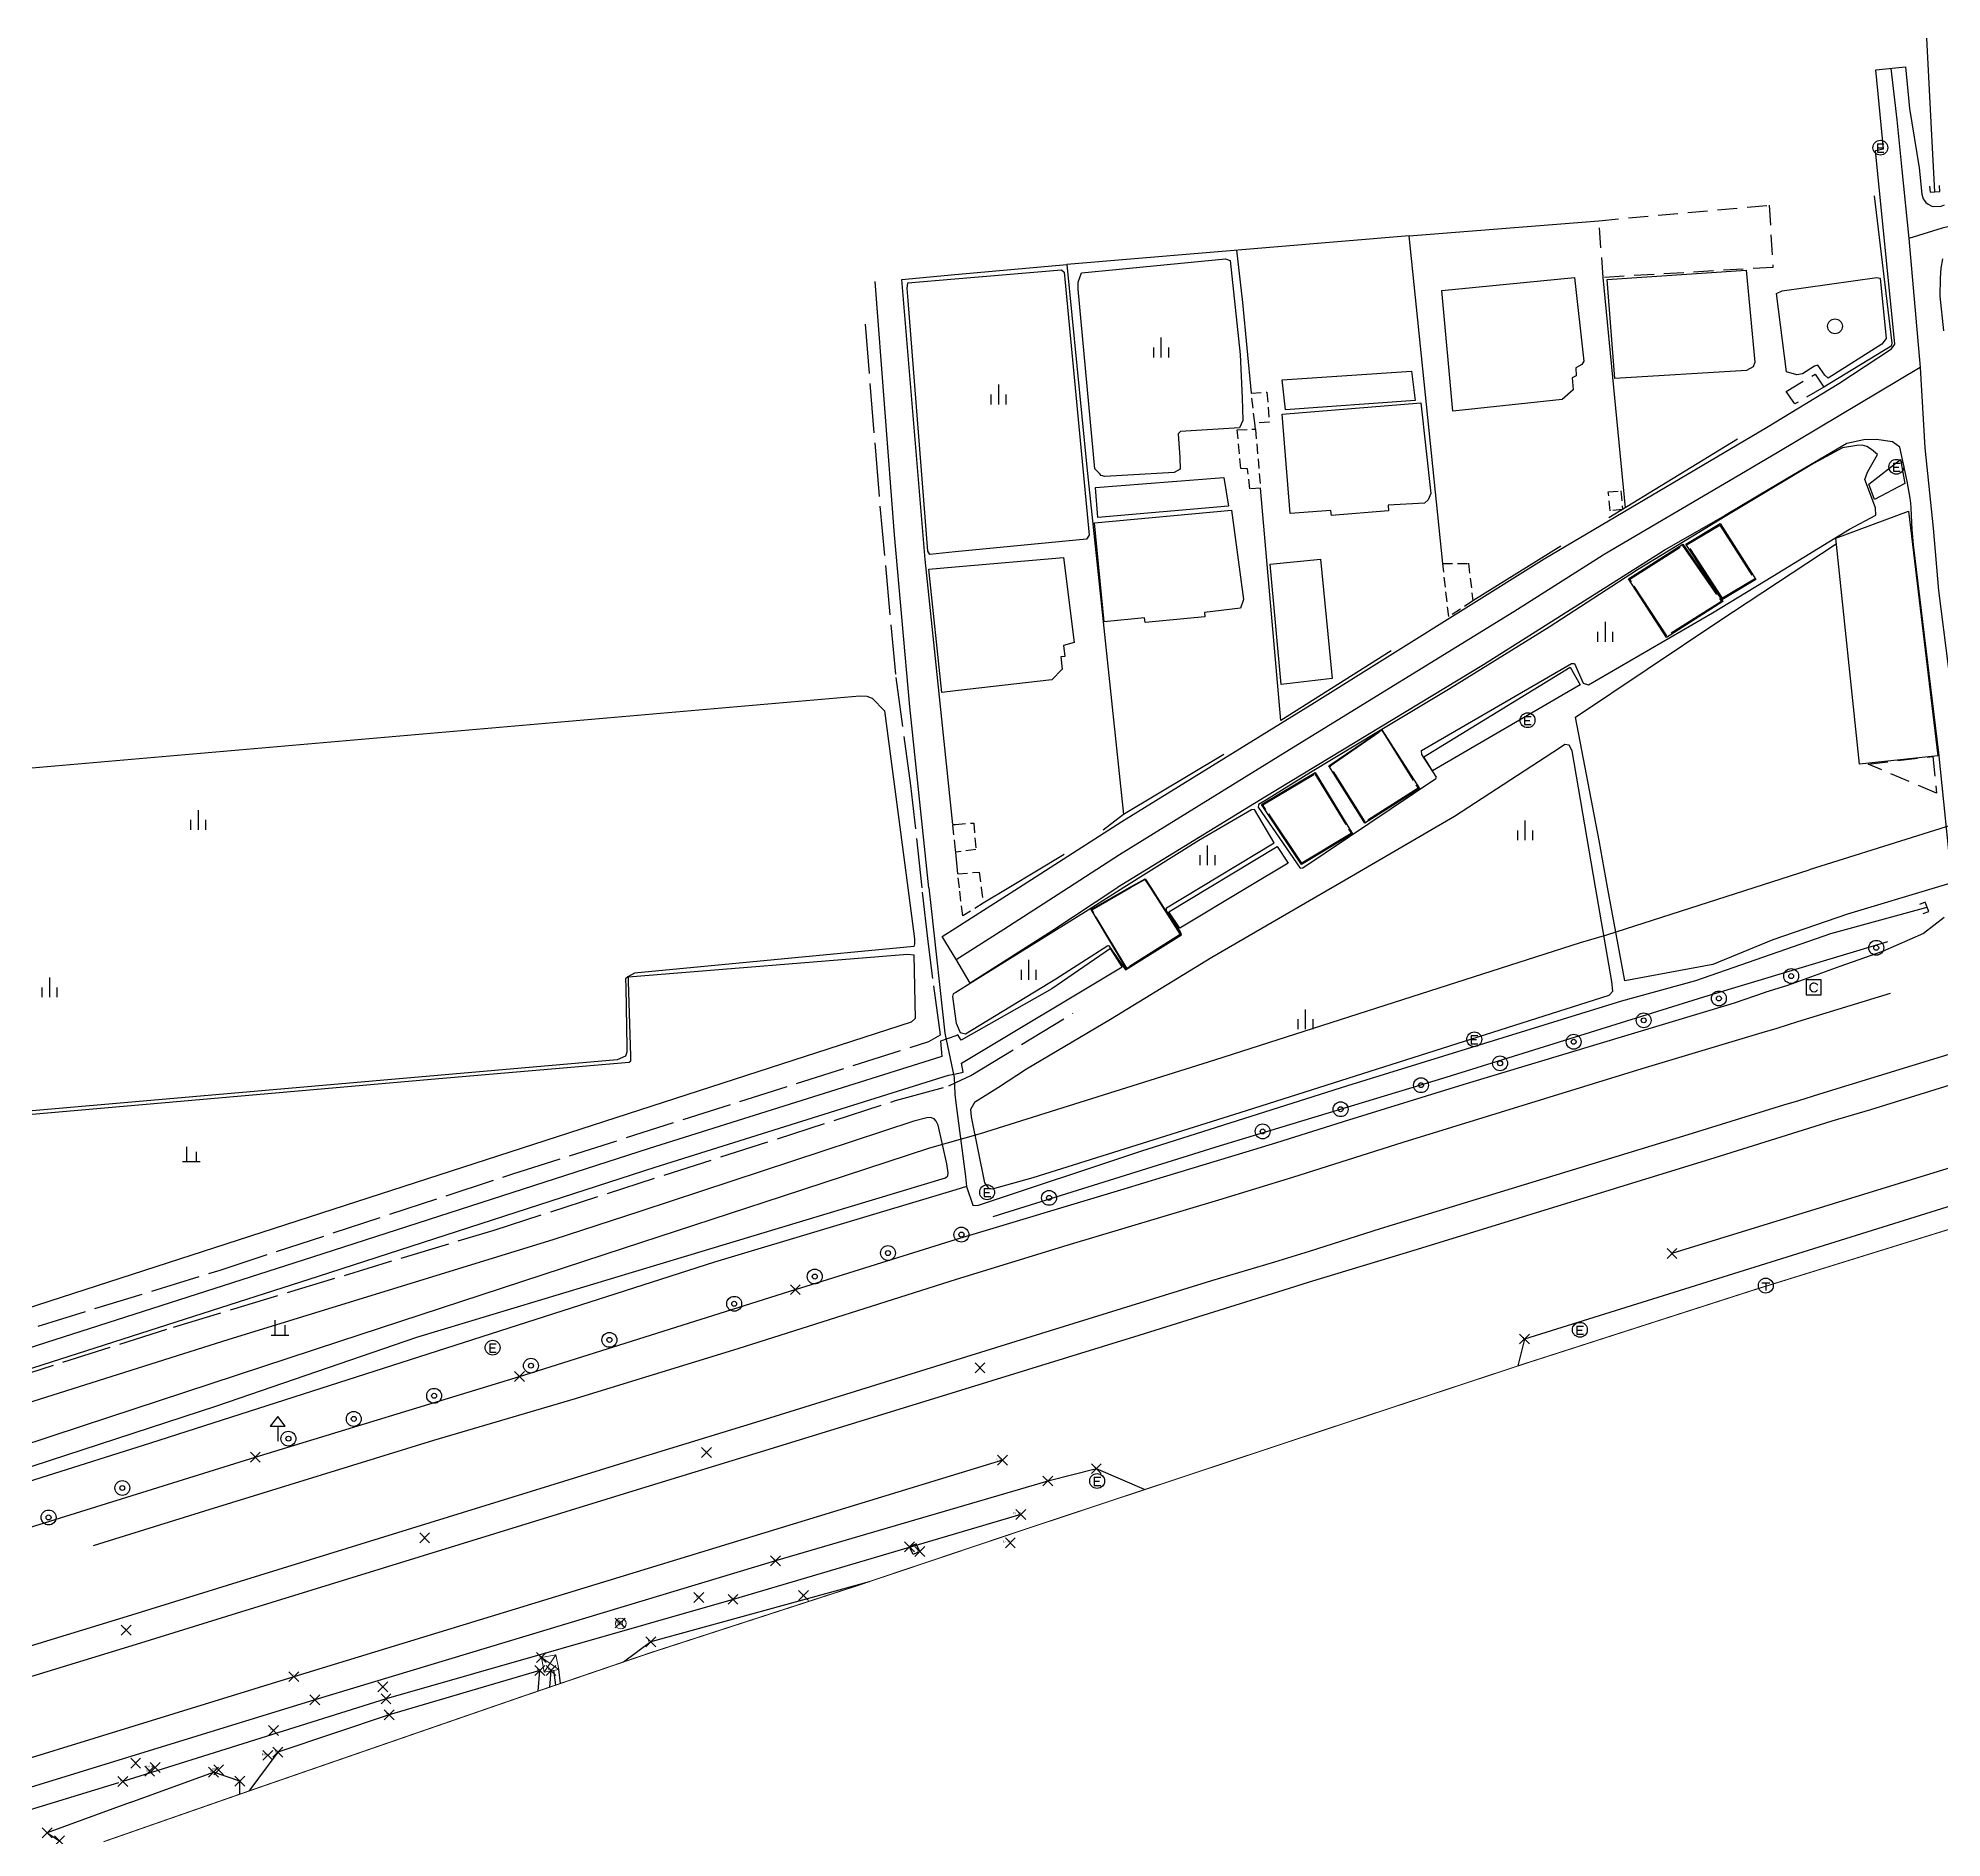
# Model space of a CAD drawing. Header units: millimetres. Extents: x 209513 to 211421, y 268482 to 269727.
# Drawn here: x 209762.8 to 209954.7, y 269102.4 to 269283.8 of the extents above; entities that cross this region are included whole.
import ezdxf
from ezdxf.enums import TextEntityAlignment as Align

# ---------------------------------------------------------------- set-up
doc = ezdxf.new("R2010")
doc.units = ezdxf.units.MM
doc.header["$MEASUREMENT"] = 0
doc.header["$PDMODE"] = 3
doc.header["$PDSIZE"] = 0.5
for name, pattern in [('AAA004', [3, 2, -1]), ('AAA007', [1.5, 1, -0.5]), ('AAC006', [9.5, 6, -0.5, 0.5, -1.5, 0.5, -0.5]), ('AD0023', [6, 5, -1])]:
    doc.linetypes.add(name, pattern=pattern)
doc.layers.add('00-구역계', color=8, linetype='CONTINUOUS', plot=False)
for name, color, linetype in [('가드레일', 8, 'FENCELINE1'), ('도로', 8, 'CONTINUOUS'), ('아스팔트포장도로', 8, 'CONTINUOUS'), ('현황', 8, 'CONTINUOUS'), ('현황-height', 8, 'CONTINUOUS'), ('현황1', 8, 'CONTINUOUS')]:
    doc.layers.add(name, color=color, linetype=linetype)
for name, color, linetype, lineweight in [('이정표', 8, 'CONTINUOUS', 0), ('집수정', 8, 'CONTINUOUS', 0), ('측점', 8, 'CONTINUOUS', 0)]:
    doc.layers.add(name, color=color, linetype=linetype, lineweight=lineweight)
doc.styles.add('Style-Dot', font='Dotum.ttf')
doc.styles.add('txt', font='TXT', dxfattribs={"height": 0.2})
doc.linetypes.add('FENCELINE1', pattern='A,1,-0.4,[133,ltypeshp.shx,S=0.4,R=0,X=-0.4,Y=0],-0.4,4', length=5.800000000000001)

# ---------------------------------------------------------------- blocks, each defined once
blk = doc.blocks.new('AE170')
at = {"layer": '현황-height'}
for radius in [0.75, 0.25]:
    blk.add_circle((0, 0), radius, dxfattribs=at)
blk = doc.blocks.new('AEC005')
at = {"layer": '현황-height'}
blk.add_lwpolyline([(0, 2.5), (-0.75, 1.5), (0.75, 1.5)], close=True, dxfattribs=at)
blk.add_lwpolyline([(0, 1.5), (0, 0)], dxfattribs=at)
blk = doc.blocks.new('DAA001')
at = {"layer": '현황-height'}
for points in [[(-0.493063, 1.00641), (-0.493063, -0.49359)], [(0.506937, 0.50641), (0.506937, -0.49359)], [(-0.8930629999999999, -0.49359), (0.9069370000000001, -0.49359)]]:
    blk.add_lwpolyline(points, dxfattribs=at)
blk = doc.blocks.new('AZ0202')
at = {"layer": '현황-height'}
for points in [[(-0.2950207600387502, 0.3782051360497327), (0.3696551049048793, 0.3782051360497327)], [(-0.2950207600387502, 0.3782051360497327), (-0.2950207600387502, -0.4423076852153125)], [(-0.2950207600387502, -0.03205127458278945), (0.2414015240673919, -0.03205127458278945)], [(-0.2950207600387502, -0.4423076852153125), (0.3696551049048793, -0.4423076852153125)]]:
    blk.add_lwpolyline(points, dxfattribs=at)
blk.add_circle((0, 0), 0.75, dxfattribs=at)
blk = doc.blocks.new('DAA002')
at = {"layer": '현황-height'}
for points in [[(-0.75, 0), (-0.75, -1)], [(0, 1), (0, -1)], [(0.75, 0), (0.75, -1)]]:
    blk.add_lwpolyline(points, dxfattribs=at)
blk = doc.blocks.new('AZ0203')
at = {"layer": '현황-height'}
for points in [[(-0.4021091754559984, 0.2756410255335684), (0.3930630086258651, 0.2756410255335684)], [(-0.004523083415066687, 0.2756410255335684), (-0.004523083415066687, -0.5064102595266053)]]:
    blk.add_lwpolyline(points, dxfattribs=at)
blk.add_circle((0, 0), 0.75, dxfattribs=at)
blk = doc.blocks.new('AZB015')
at = {"layer": '현황-height'}
blk.add_lwpolyline([(-0.75, 0.75), (-0.75, -0.75), (0.75, -0.75), (0.75, 0.75)], close=True, dxfattribs=at)
blk.add_arc((0.03001809646944498, -0.01504953330627679), 0.4381745045054993, 32.4541200013535, 324.5430325079231, dxfattribs=at)
blk = doc.blocks.new('DD0013')
at = {"layer": '현황-height'}
blk.add_circle((0, 0), 0.75, dxfattribs=at)

msp = doc.modelspace()

# ---------------------------------------------------------------- linework, layer by layer
at = {"layer": '00-구역계', "ltscale": 16, "const_width": 0.1, "flags": 128}
msp.add_lwpolyline([(209769.395, 269102.01), (209785.045, 269107.469), (209811.987, 269116.782), (209814.017, 269117.473), (209824.451, 269121.032), (209844.891, 269127.664), (209862.276, 269133.499), (209874.434, 269137.534), (209887.461, 269141.86), (209893.039, 269143.713), (209912.834, 269150.256), (209914.765, 269150.874), (209935.969, 269157.699), (209994.408, 269175.835), (210016.496, 269183.084), (210022.403, 269184.926), (210040.502, 269190.528), (210054.281, 269194.901), (210056.55, 269195.652), (210059.679, 269196.174), (210069.389, 269199.566), (210106.195, 269210.076), (210137.357, 269219.112)], dxfattribs=at)
at = {"layer": '가드레일', "ltscale": 1.5, "extrusion": (-0.0007432231998618002, -0.0002288306840403001, 0.999999697627851), "elevation": -200.6193170000001, "flags": 128}
msp.add_lwpolyline([(210024.4926840001, 269191.1461400001), (209927.4026519999, 269161.2531390001)], dxfattribs=at)
at = {"layer": '가드레일', "ltscale": 1.5, "extrusion": (0.019390290833764, -0.0716636673518517, 0.9972403598947774), "elevation": -15201.538497, "flags": 128}
msp.add_lwpolyline([(272870.2575720001, 204422.4400210001), (272795.631273, 204420.028941), (272745.4731830001, 204418.277877)], dxfattribs=at)
at = {"layer": '도로', "extrusion": (0.0630281042353507, -0.2114732495344647, 0.9753494362575045), "elevation": -43677.73228583794}
msp.add_lwpolyline([(277861.9386533348, 193130.7759566896), (277889.7768735806, 193130.7291233014), (277919.0529012703, 193131.0833687457), (277946.8797613012, 193131.2847818665), (277976.0254623055, 193131.7499028271)], dxfattribs=at)
at = {"layer": '아스팔트포장도로', "extrusion": (0.0071408558961279, -0.0339514079516318, 0.9993979738198256), "elevation": -7622.213456000006}
msp.add_lwpolyline([(260775.3232702498, 220046.2395116008), (260770.9953639999, 220049.3081560001), (260765.961281, 220049.0983230002), (260737.454645, 220046.8845490001), (260689.1397, 220042.7311280002), (260639.553644, 220038.1789760002), (260630.578232, 220037.6321660001)], dxfattribs=at)
at = {"layer": '아스팔트포장도로'}
msp.add_polyline3d([(210102.0818819577, 269208.9014939242, 17.1707754689013), (210101.587, 269210.096, 17.227), (210097.566, 269209.433, 17.263), (210061.332, 269198.876, 17.088), (210025.068, 269187.183, 16.875), (210017.679, 269185.49, 16.918), (209912.582, 269152.667, 16.827), (209911.9124475789, 269149.9513918923, 16.7763311681378)], dxfattribs=at)
at = {"layer": '이정표', "lineweight": 0}
msp.add_circle((209821.5196735354, 269123.997554463, 14.773), 0.548539918217936, dxfattribs=at)
at = {"layer": '집수정'}
for p, q in [((209815.2666729418, 269119.3694208392, 16.38), (209813.513, 269120.563, 16.38)), ((209813.7930468905, 269119.0893739487, 16.38), (209814.9866260513, 269120.8430468905, 16.38))]:
    msp.add_line(p, q, dxfattribs=at)
at = {"layer": '집수정', "elevation": 16.38}
msp.add_lwpolyline([(209813.7930468905, 269119.0893739487), (209815.2666729418, 269119.3694208392), (209814.9866260513, 269120.8430468905), (209813.513, 269120.563)], close=True, dxfattribs=at)
at = {"layer": '측점'}
for p in [(209927.448, 269161.292, 16.996), (209839.107, 269157.64, 16.574), (209912.582, 269152.667, 16.827), (209857.716, 269149.756, 16.976), (209811.304, 269148.884, 16.455), (209784.69, 269140.756, 16.372), (209830.166, 269141.235, 16.889), (209859.984, 269140.456, 16.854), (209864.558, 269138.361, 16.812), (209869.441, 269139.603, 16.8), (209861.841, 269134.993, 16.623), (209801.759, 269132.63, 16.84), (209860.777, 269132.139, 15.449), (209837.117, 269130.329, 16.724), (209850.61, 269131.72, 16.573), (209851.66, 269131.259, 16.365), (209829.378, 269126.634, 16.777), (209832.828, 269126.437, 16.66), (209839.928, 269126.814, 15.671), (209771.682, 269123.336, 16.755), (209821.459, 269124.053, 16.745), (209813.513, 269120.563, 16.376), (209824.543, 269122.158, 15.589), (209788.576, 269118.644, 16.675), (209813.374, 269119.263, 15.508), (209814.489, 269119.266, 15.389), (209797.535, 269117.621, 16.495), (209790.691, 269116.322, 16.599), (209797.861, 269116.405, 16.467), (209798.181, 269114.802, 15.607), (209786.512, 269113.221, 16.687), (209786.964, 269111.029, 15.622), (209772.635, 269109.928, 16.495), (209774.042, 269109.111, 16.597), (209774.587, 269109.491, 16.602), (209780.488, 269109.028, 15.536), (209780.999, 269109.249, 15.596), (209785.96, 269110.72, 15.572), (209771.347, 269108.068, 16.464), (209783.119, 269108.103, 15.67), (209763.708, 269102.919, 15.055)]:
    msp.add_point(p, dxfattribs=at)
at = {"layer": '측점', "lineweight": -3}
msp.add_point((209764.957, 269102.101, 15.469), dxfattribs=at)
at = {"layer": '현황', "extrusion": (0.05729024459201103, -0.2992524261989693, 0.9524525254775789)}
for p, q in [((209851.2840000001, 269132.04, 16.63299999998708), (209850.6100000001, 269131.7200000001, 16.57300000001123)), ((209850.9860000001, 269130.9390000001, 16.30500000000524), (209850.6100000001, 269131.72, 16.57299999998708)), ((209851.6600000001, 269131.2590000001, 16.36499999999232), (209850.9860000001, 269130.9390000002, 16.30500000001647)), ((209851.6600000001, 269131.2590000001, 16.36500000000524), (209851.2840000001, 269132.04, 16.63299999998708))]:
    msp.add_line(p, q, dxfattribs=at)
at = {"layer": '현황'}
for p, q in [((209814.9849704748, 269117.8031712593, 16.08616264708194), (209814.7713992301, 269119.3008354871, 16.38)), ((209815.4610778093, 269117.9655697646, 16.11463804053402), (209815.2666729418, 269119.3694208392, 16.38)), ((209772.0848204107, 269105.9687015966, 15.29507340395503), (209780.488, 269109.028, 15.536)), ((209763.708, 269102.919, 15.055), (209764.957, 269102.101, 15.469))]:
    msp.add_line(p, q, dxfattribs=at)
at = {"layer": '현황', "extrusion": (-0.02978375959863147, -0.007056190164452823, 0.9995314591570063)}
msp.add_line((209772.0848204107, 269105.9687015966, 15.29507340395503), (209763.7089248324, 269102.919219106, 15.02396298896656), dxfattribs=at)
at = {"layer": '현황', "linetype": 'Continuous'}
for points in [[(209953.94090095, 269268.281828169), (209953.61613742, 269274.610327876), (209953.140237879, 269283.764388263)], [(209861.5868736395, 269198.1410657895), (209872.024938678, 269204.802657003), (209891.433172038, 269216.800550547), (209914.561452253, 269231.286424832), (209936.982714914, 269244.529298059), (209944.272801589, 269248.948257531), (209949.580868053, 269252.464229847), (209949.912874864, 269252.920229559), (209947.959084354, 269272.444367052), (209948.752090199, 269272.606360694), (209947.997175837, 269280.56741637), (209950.983793182, 269280.850631427), (209951.381546062, 269276.656078093), (209952.355214008, 269270.694304613), (209952.619878628, 269268.049519988), (209952.777123861, 269267.554231504), (209952.857621064, 269267.446932101), (209953.022137213, 269267.207994114), (209953.273032332, 269267.016186619), (209953.627237143, 269266.839133253), (209953.804341541, 269266.794869342), (209954.587306795, 269266.819224235), (209954.925725969, 269266.949043894)], [(209953.412960615, 269268.846600513), (209953.4545421, 269268.248039467), (209954.452142942, 269268.317345649), (209954.410561458, 269268.915906694)], [(209954.705996014, 269261.535237825), (209954.525894524, 269260.594056737), (209954.487853812, 269259.569310824), (209954.452404432, 269257.771511159), (209954.803960736, 269254.258424421)], [(209852.5739695464, 269198.130878783), (209850.660960109, 269216.363925639), (209849.098146998, 269233.702046146), (209847.163424079, 269259.234220212)], [(209955.7137088999, 269198.2474544381), (209954.355434505, 269211.727936517), (209951.803968076, 269232.686085308), (209951.667398717, 269234.228693008), (209951.554187382, 269236.385625245), (209951.50454717, 269236.923180993), (209951.488967309, 269237.120499341), (209951.452611098, 269237.385322299), (209951.15894107, 269239.116997607), (209950.416760639, 269242.528161344), (209949.67476295, 269243.069171528), (209948.04575742, 269243.313188112), (209946.778750719, 269243.289199708), (209945.080737884, 269242.914213147), (209939.125678481, 269239.429132017), (209936.050514211, 269237.59096127), (209932.727766285, 269235.628417058), (209926.687036522, 269232.149661759), (209926.445520708, 269232.008319133), (209908.458301094, 269220.592415989), (209886.410039514, 269207.27653885), (209871.5901761002, 269198.1523722127)], [(209705.9212943252, 269197.9651218033), (209706.324097468, 269204.822192244), (209706.814105125, 269205.282190516), (209707.294109583, 269205.462187172), (209845.614947152, 269217.490979282), (209846.314950145, 269217.440972491), (209846.844950812, 269217.26096648), (209848.094942776, 269215.980947072), (209850.4331206856, 269198.1284590478)], [(209919.7568356253, 269198.2068134971), (209917.393249356, 269211.951280363), (209917.075253867, 269212.496286643), (209916.651252558, 269212.571291029), (209916.106245789, 269212.215293903), (209905.535114523, 269205.310349628), (209893.291972499, 269198.203419606), (209893.2460890633, 269198.1768492208)], [(209879.8946816047, 269198.1617585382), (209887.369992627, 269202.670501792), (209885.365020061, 269206.017540834), (209885.072018493, 269206.010543506), (209879.772956707, 269202.906573621), (209872.2061145861, 269198.1530683889)], [(209852.5739695464, 269198.130878783), (209852.79074368, 269196.064787075), (209854.177614866, 269183.501730342), (209854.964577415, 269179.670709535), (209855.114571142, 269179.020705842), (209855.174553383, 269177.350699429), (209855.288472478, 269176.474085282), (209856.254468941, 269169.040660025), (209856.344458468, 269168.030655616), (209855.298164806, 269167.71624352), (209830.954248551, 269160.400873511), (209774.113768483, 269142.161372118), (209752.003583759, 269135.171571887), (209729.093395029, 269128.131782577), (209671.552908275, 269109.022323468), (209666.0995544354, 269107.3858492509)], [(209850.4331206856, 269198.1284590478), (209851.104702009, 269193.000792122), (209851.114696655, 269192.500790298), (209851.054693432, 269192.230789922), (209822.904521904, 269189.551043754), (209822.224514477, 269189.181048936), (209821.984510784, 269188.951050449), (209822.024501839, 269188.101047381), (209822.144437769, 269182.091027197), (209822.124432071, 269181.571025735), (209821.994427113, 269181.171025693), (209821.144418945, 269180.811032568), (209711.733765157, 269171.252044663), (209711.383764133, 269171.322048142), (209710.883770505, 269172.162054638), (209709.913800111, 269175.422070561), (209708.283863393, 269182.182099787), (209706.933875823, 269184.00211618), (209705.623876493, 269184.692129878), (209705.353878299, 269184.992133016), (209705.193883726, 269185.582135702), (209705.9212943252, 269197.9651218033)], [(209871.5901761002, 269198.1523722127), (209871.523150937, 269198.111106734), (209864.943987382, 269193.758917969), (209856.737918114, 269188.52179791), (209855.272426205, 269190.972909207), (209853.914311886, 269193.244423807), (209855.268955107, 269194.108959223), (209861.5868736395, 269198.1410657895)], [(209872.2061145861, 269198.1530683889), (209868.615822179, 269195.897639576), (209856.981858837, 269188.659393111), (209855.276183502, 269187.577728282), (209855.026357939, 269187.4575452), (209854.934950574, 269187.189088118), (209855.279364437, 269184.703703186), (209855.30963132, 269184.493723167), (209855.73362335, 269183.558715903), (209856.256624533, 269183.423710511), (209865.371730566, 269188.959644697), (209870.602793681, 269192.33860812), (209870.71679375, 269192.291606884), (209872.390776156, 269189.886582452), (209878.024842799, 269193.398542901), (209877.919845602, 269193.705545023), (209876.521861316, 269195.80756584), (209876.498864524, 269196.113567191), (209879.8946816047, 269198.1617585382)], [(209893.2460890633, 269198.1768492208), (209881.072833598, 269191.127505988), (209870.877714073, 269184.866578228), (209862.410616908, 269179.846639831), (209859.574582581, 269177.997660059), (209857.149554214, 269176.506677756), (209856.761544611, 269175.799678947), (209856.839537127, 269175.071675648), (209858.160471619, 269168.401639563), (209858.561467737, 269167.856633803), (209858.968469375, 269167.818629778), (209863.088502156, 269168.932594361), (209884.580683791, 269175.700414721), (209921.104994926, 269187.329116588), (209921.4860012, 269187.727114672), (209921.392011334, 269188.698119594), (209919.7568356253, 269198.2068134971)], [(209874.9300849043, 269198.1561472082), (209877.944929435, 269193.401963657), (209872.488117614, 269189.975476868), (209868.923830297, 269195.948825902), (209872.7866421554, 269198.1537245412)], [(209872.7866421554, 269198.1537245412), (209874.361549929, 269199.052684194), (209874.9300849043, 269198.1561472082)], [(209856.344458468, 269168.030655616), (209857.008441698, 269166.171642726), (209857.48044364, 269166.131638064), (209873.92858561, 269171.599500641), (209894.791762532, 269178.206327621), (209922.382315995, 269186.743359174), (209929.856055161, 269188.788040773), (209943.470175963, 269193.522934127), (209953.154367371, 269196.193930927)], [(209952.774305242, 269195.537816519), (209953.329728552, 269195.764771376), (209952.951471789, 269196.690476034), (209952.396048482, 269196.463521172)], [(209760.553670668, 269139.331497996), (209780.823842379, 269145.941316673), (209800.964017194, 269152.861140188), (209827.924239595, 269160.980904581), (209854.254457475, 269168.910678674), (209854.474460851, 269169.120677305), (209854.494464197, 269169.420678163), (209854.374473436, 269170.330682486), (209853.504511116, 269174.220704337), (209853.304514541, 269174.630707665), (209853.084516025, 269174.870710588), (209852.724515401, 269174.98071439), (209852.344513163, 269174.950717892), (209851.04450315, 269174.630729126), (209823.544266807, 269165.550961321), (209814.674191271, 269162.671037423), (209782.033919876, 269152.621323349), (209736.55353958, 269138.251731758)]]:
    msp.add_lwpolyline(points, dxfattribs=at)
at = {"layer": '현황'}
for points in [[(209949.490485009, 269280.7090244), (209950.107763071, 269275.541626082), (209950.600238931, 269270.501633697), (209951.312735729, 269263.576987753), (209952.454735387, 269250.572735651), (209952.92977284, 269242.478637756), (209953.762548014, 269234.376377496), (209954.317063442, 269228.112931058), (209956.243803766, 269212.766266368), (209956.343291083, 269211.94906545), (209956.562135786, 269209.777097142), (209957.839705706, 269200.649882497), (209958.2105620643, 269198.2502765539)], [(210007.777358172, 269269.78379648), (209994.864777167, 269268.40940773), (209989.717707575, 269267.923464455), (209979.310493594, 269267.021260378), (209968.078951515, 269266.482736159), (209959.773623013, 269265.830387131), (209954.669533411, 269264.612246977), (209951.312735729, 269263.576987753)], [(209952.454735387, 269250.572735651), (209938.054196699, 269241.979214541), (209936.516614562, 269241.060130164), (209934.8552411, 269240.078857559), (209920.624244889, 269231.718043297), (209920.503486482, 269231.647371982), (209911.509876674, 269225.939420411), (209888.921605777, 269212.038544699), (209871.774044805, 269201.456881869), (209866.6402977717, 269198.1467775184)], [(209866.6402977717, 269198.1467775184), (209860.106470743, 269193.933938605), (209855.326115505, 269190.883111392)]]:
    msp.add_lwpolyline(points, dxfattribs=at)
at = {"layer": '현황', "linetype": 'Continuous'}
for points in [[(209867.625519367, 269258.467025934), (209867.609527308, 269259.181030446), (209867.933539417, 269260.112033138), (209882.463629086, 269261.525907155), (209882.936629579, 269261.355901734), (209883.951528166, 269251.872834338), (209884.149480291, 269247.522805903), (209884.21345469, 269245.215791202), (209883.869444696, 269244.481789901), (209877.913410338, 269244.11584285), (209877.67440652, 269243.883843646), (209877.860380852, 269241.51582744), (209877.882367469, 269240.314819892), (209877.277360804, 269239.994823541), (209870.282320621, 269239.579885816), (209869.939319901, 269239.67088955), (209869.75632131, 269239.878892517), (209869.292324143, 269240.340899641)], [(209855.196617793, 269259.494108372), (209865.923532627, 269260.416053621), (209866.20653121, 269260.162049445), (209868.725246222, 269233.662864058), (209868.440240528, 269233.284864387), (209855.227057763, 269231.979246826), (209852.664142904, 269231.726001022), (209852.463145467, 269232.045004835), (209850.46841949, 269257.332177959), (209850.380432541, 269258.533186119), (209850.450439112, 269259.086188853)], [(209937.969871594, 269258.025371441), (209938.550877589, 269258.296367713), (209948.10794134, 269259.651287444), (209948.41894191, 269259.561284009), (209949.037876714, 269253.480241091), (209948.58686794, 269252.903241741), (209943.185802025, 269249.478270844), (209942.83880366, 269249.780275907), (209942.155811713, 269250.805288503), (209941.798808896, 269250.716291267), (209940.595794111, 269249.944297694), (209940.045789939, 269249.821302038), (209938.983788131, 269250.14031383)], [(209886.40503542, 269206.914536683), (209885.795027974, 269206.527539968), (209885.736024753, 269206.267538925), (209889.971977307, 269200.131462157), (209890.264979054, 269200.154459583), (209903.638148055, 269209.15139069), (209903.704968849, 269209.280820863), (209902.253168105, 269211.56141826), (209902.213172465, 269211.967421112), (209917.32834787, 269220.747334749), (209917.622349445, 269220.754332069), (209918.501331645, 269218.773311811), (209919.041332475, 269218.603305768), (209931.520477103, 269225.835234362), (209937.604549639, 269229.541200649), (209945.331994053, 269234.273498983), (209947.979671329, 269235.682142064), (209947.9496794, 269236.414146819), (209946.872705985, 269239.266174237), (209947.158716103, 269240.037176301), (209948.157741131, 269241.813177904), (209947.566743851, 269242.322186492), (209947.07374455, 269242.607192804), (209946.599743686, 269242.744198034), (209946.080740541, 269242.699202568), (209944.639730723, 269242.476214554), (209941.712698148, 269240.900232041), (209932.655591008, 269235.458282688), (209923.970487698, 269230.189330942), (209915.081377626, 269224.41037797), (209905.098257412, 269218.223432635), (209897.887172188, 269213.897472998), (209891.015090607, 269209.742511261)], [(209928.853705595, 269232.778817531), (209932.302566184, 269234.832720133), (209935.90622928, 269229.208559351), (209932.524579248, 269227.173924245)], [(209923.069809698, 269229.261406615), (209928.547754841, 269232.76136226), (209932.571205222, 269226.972561581), (209926.88531192, 269223.374870265)], [(209892.854654788, 269210.440420486), (209898.226547879, 269214.072665923), (209901.997488254, 269208.131001651), (209896.484626052, 269204.64117639)], [(209886.071375251, 269206.516250339), (209891.49685332, 269209.766300944), (209895.268711892, 269203.574662136), (209890.122990908, 269200.472616843)], [(209803.194307904, 269178.911196221), (209822.354422471, 269180.571020393), (209822.534424782, 269180.701019108), (209822.544430105, 269181.191020568), (209822.294509772, 269188.711046789), (209822.304514668, 269189.161048123), (209850.424681701, 269191.440793065), (209851.034684143, 269191.380787169), (209851.184615727, 269184.980763616), (209850.794609539, 269184.590765931), (209724.653538508, 269143.741861097), (209724.073534548, 269143.641866563), (209721.433537694, 269145.181895771), (209719.343554275, 269147.731921695), (209711.563741017, 269169.052041731), (209711.433749149, 269169.882044688), (209711.403754394, 269170.39204603), (209711.663758876, 269170.69204417), (209712.393765516, 269170.972037796)]]:
    msp.add_lwpolyline(points, close=True, dxfattribs=at)
at = {"layer": '현황', "color": 8, "linetype": 'Continuous'}
for points in [[(209917.784675989, 269249.739507806), (209917.398671792, 269249.540510167), (209917.504658651, 269248.323501742), (209916.371641874, 269247.342506242), (209905.381572805, 269246.161600851), (209904.2657038, 269258.322685557), (209917.642786409, 269259.629569599), (209918.566696545, 269251.215509586), (209918.379691708, 269250.869509203), (209917.752684757, 269250.534512965)], [(209935.784782688, 269251.101349346), (209935.632776576, 269250.626347851), (209934.973769097, 269250.258351707), (209921.700692623, 269249.450469753), (209920.906800735, 269259.429538133), (209934.925882391, 269260.36141393)], [(209898.870426874, 269236.11759976), (209893.145392773, 269235.669650067), (209893.086397941, 269236.156653591), (209888.984373777, 269235.859689783), (209888.159482156, 269245.87675868), (209902.143565846, 269247.005636014), (209903.159468442, 269237.878570789), (209902.894459903, 269237.238569332), (209902.49645395, 269236.888570878), (209898.845433309, 269236.701603564)], [(209950.492747032, 269241.283153027), (209950.901722181, 269238.887134587), (209947.860688377, 269237.253152773), (209947.295702894, 269238.800167469)], [(209880.38421304, 269225.441705761), (209874.35117607, 269224.877758209), (209874.294180896, 269225.33276152), (209870.240156025, 269224.951796752), (209869.27026296, 269234.905866609), (209883.069347417, 269236.186746588), (209884.273252565, 269227.201680488), (209883.956240942, 269226.310677978), (209880.32621768, 269225.880708984)], [(209855.228719887, 269230.47642362), (209866.137207976, 269231.428874375), (209867.22011715, 269222.856811921), (209866.139108358, 269222.56282014), (209866.273096668, 269221.461812165), (209865.870094162, 269221.420815649), (209865.991080548, 269220.154806786), (209864.960063481, 269219.1018099), (209855.242538595, 269217.985568108), (209853.869992855, 269217.82790486), (209852.578125824, 269230.244992763)], [(209917.173343029, 269220.386333979), (209918.194328174, 269218.603313616), (209903.319155165, 269209.928398396), (209902.429166493, 269211.338415264)], [(209855.280994509, 269183.23013601), (209853.750603735, 269182.671731465), (209853.869420646, 269181.128153962), (209824.387451142, 269171.876690442), (209790.461278886, 269160.915081174), (209723.092865798, 269139.316373731), (209723.70346665, 269137.41185655), (209791.074033568, 269159.011253826), (209824.994321683, 269169.970961565), (209854.534570593, 269179.240712092), (209855.285227165, 269179.405728579), (209856.026581672, 269179.568699146), (209855.846590543, 269180.472704016), (209872.041777488, 269190.172586761), (209870.859791511, 269192.018604555), (209864.954717602, 269187.957644993), (209855.8276154, 269182.779712288), (209855.493619423, 269183.307717282)]]:
    msp.add_lwpolyline(points, close=True, dxfattribs=at)
at = {"layer": '현황', "linetype": 'AAC006'}
for points in [[(209928.99454194, 269232.746300027), (209932.2705805, 269234.6972816), (209935.766536939, 269229.241215845), (209932.555498924, 269227.309233784)], [(209923.208473064, 269229.231332145), (209928.520538178, 269232.625303679), (209932.42949482, 269227.001233069), (209926.91542762, 269223.512262827)], [(209892.990108162, 269210.412497059), (209898.212175408, 269214.037470842), (209901.860127913, 269208.162401116), (209896.516062763, 269204.779429945)], [(209886.213029614, 269206.484535832), (209891.463091609, 269209.629506421), (209895.131042573, 269203.608435618), (209890.152983575, 269200.607463392)]]:
    msp.add_lwpolyline(points, close=True, dxfattribs=at)
at = {"layer": '현황', "color": 8}
msp.add_lwpolyline([(209880.8009245145, 269198.1627828365), (209887.66355188, 269202.293337764), (209888.784414923, 269200.633635231), (209884.6865619907, 269198.1671746523)], dxfattribs=at)
at = {"layer": '현황', "linetype": 'AAC006'}
for points in [[(209874.8709211765, 269198.1560803373), (209877.875842254, 269193.41754436), (209872.500778293, 269190.032581959), (209868.992824449, 269195.930636196), (209872.8877037264, 269198.153838768)], [(209872.8877037264, 269198.153838768), (209874.344885087, 269198.985599939), (209874.8709211765, 269198.1560803373)]]:
    msp.add_lwpolyline(points, dxfattribs=at)
at = {"layer": '현황', "color": 8, "linetype": 'Continuous'}
msp.add_lwpolyline([(209884.6865619907, 269198.1671746523), (209877.859907125, 269194.058272896), (209876.743803501, 269195.720837456), (209880.8009245145, 269198.1627828365)], dxfattribs=at)
at = {"layer": '현황', "extrusion": (0.002911188907505683, -0.005575693611826393, 0.9999802181142845), "elevation": -874.1602055421007}
msp.add_lwpolyline([(209845.6016022007, 269127.5254754084), (209823.6084535555, 269121.4675068363), (209820.845626425, 269119.4301621889)], dxfattribs=at)
at = {"layer": '현황', "extrusion": (0.006188160834618077, -0.01380799204011267, 0.9998855164574117), "elevation": -2402.089864107224}
msp.add_lwpolyline([(209809.0883893744, 269109.6832403074), (209809.2599934473, 269111.7501199468), (209794.0666717146, 269107.2896138948), (209782.8497936946, 269103.516222169), (209779.9319192846, 269099.6069662795)], dxfattribs=at)
at = {"layer": '현황', "extrusion": (-0.0004313461462160604, -0.005426334519398039, 0.9999851843073405), "elevation": -1535.445062179999}
msp.add_lwpolyline([(209814.3427690983, 269113.2187381333), (209814.4761185187, 269114.8962489882)], dxfattribs=at)
at = {"layer": '현황', "extrusion": (-0.02978375959863147, -0.007056190164452823, 0.9995314591570063), "elevation": -8131.376327305229}
msp.add_lwpolyline([(-213496.438550217, 266046.1877379519), (-213497.7097356026, 266046.4950433194), (-213499.216351733, 266044.145151186)], dxfattribs=at)
at = {"layer": '현황'}
for points in [[(209861.841, 269134.993, 16.623), (209832.828, 269126.437, 16.66), (209797.861, 269116.405, 16.467), (209771.347, 269108.068, 16.464), (209771.347, 269108.068, 16.464)], [(209770.8890206068, 269107.929162694, 16.45515160566628), (209759.132, 269104.365, 16.228)]]:
    msp.add_polyline3d(points, dxfattribs=at)
at = {"layer": '현황-height'}
for points in [[(209920.9669460379, 269198.2081812475), (209920.110161476, 269202.903199865), (209917.734289105, 269215.334297889), (209932.169471174, 269225.014223328), (209944.010174781, 269232.799749221)], [(209954.298412585, 269198.2458547725), (209945.125205728, 269195.472927296), (209937.606139357, 269192.894986008), (209931.563081492, 269190.405031694), (209922.692018538, 269188.755107668), (209920.9669460379, 269198.2081812475)], [(209955.317291345, 269198.553847054), (209954.298412585, 269198.2458547725)]]:
    msp.add_lwpolyline(points, dxfattribs=at)
at = {"layer": '현황-height', "linetype": 'Continuous'}
msp.add_lwpolyline([(209954.885251518, 269195.133835091), (209952.811223309, 269193.521847157), (209948.655182356, 269191.708877815), (209944.357196169, 269190.211385333), (209939.198315394, 269188.326044354), (209938.980694561, 269188.2591861), (209936.894215884, 269187.608914828), (209936.846929488, 269187.594679209), (209933.705049612, 269186.499994957), (209906.384821721, 269178.270218188), (209894.868233063, 269174.727036339), (209887.609446691, 269172.445728545), (209884.496154552, 269171.483034527), (209876.180996509, 269168.977743457), (209872.224535407, 269167.760502784), (209855.303731437, 269162.686518853), (209839.107, 269157.64)], dxfattribs=at)
at = {"layer": '현황1', "linetype": 'AAA004'}
for points in [[(209920.07586321, 269265.364582124), (209937.250967892, 269266.919432488), (209937.619899383, 269260.65639077), (209920.530801229, 269259.643542925)], [(209938.955765737, 269248.160301981), (209941.894800134, 269249.893285345), (209942.749789675, 269248.576269369), (209939.840755968, 269246.891286021)], [(209947.220385639, 269210.602995751), (209953.749601563, 269211.383801026), (209954.116387781, 269207.677913968)]]:
    msp.add_lwpolyline(points, close=True, dxfattribs=at)
at = {"layer": '현황1', "linetype": 'Continuous'}
for points in [[(209947.839032322, 269267.868340181), (209949.607874617, 269253.036233094), (209949.531870569, 269252.710231804), (209942.749789675, 269248.576269369)], [(209904.343394924, 269230.801516544), (209900.957749033, 269263.842749963), (209920.07586321, 269265.364582124)], [(209900.957749033, 269263.842749963), (209866.459541439, 269260.95805197), (209868.492321969, 269240.508908082), (209872.190947768, 269205.536659953), (209870.115919488, 269203.957669522)], [(209885.061490202, 269247.992800328), (209884.191588485, 269257.131864275), (209883.611151649, 269262.392248821)], [(209854.970848781, 269204.508813214), (209852.17813492, 269231.235002524), (209849.824439898, 269259.43919681), (209855.196135685, 269259.92965504), (209866.459541439, 269260.95805197)], [(209922.759043804, 269236.441101395), (209920.530801229, 269259.643542925)], [(209885.478451561, 269244.365774283), (209885.401458047, 269244.97777874)], [(209934.065686655, 269243.332317769), (209921.092531926, 269235.425389626)], [(209899.149269798, 269222.013510932), (209888.031134329, 269214.981570947), (209885.99138709, 269238.396733029)], [(209916.24847526, 269232.571417058), (209907.390368162, 269227.043465331)], [(209882.278066641, 269211.557603312), (209872.190947768, 269205.536659953)], [(209855.4757956, 269199.547778198), (209855.28781923, 269201.735793318)], [(209866.205872069, 269201.504690751), (209860.635461619, 269198.139990438)], [(209743.467065148, 269116.070236704), (209772.242382518, 269124.874995284), (209781.885177271, 269127.859200224), (209781.885898278, 269127.859423216), (209822.737718924, 269140.479514407), (209835.552403181, 269144.409271356), (209855.317137492, 269150.572672309), (209863.844335812, 269153.220530786), (209881.079192974, 269158.553543488), (209887.423521453, 269160.45561549), (209890.920532757, 269161.536962956), (209898.073479251, 269163.796734968), (209929.074881743, 269173.289982409), (209938.714990731, 269176.251639553), (209940.233363393, 269176.708722141), (209942.3506653, 269177.368599957), (209957.555121277, 269182.039751073), (209982.3563333, 269189.911554849), (210009.3617301068, 269198.3080911359)], [(210019.9177242711, 269198.3200222494), (209990.685367792, 269189.215473617), (209947.466329466, 269175.760052396), (209943.56887717, 269174.605933315), (209940.670762673, 269173.702707912), (209931.772609321, 269170.912406612), (209901.756898645, 269161.675189177), (209890.89850443, 269158.389988032), (209888.234091117, 269157.566096612), (209873.736169258, 269153.02998204), (209855.320711587, 269147.343597965), (209836.435768671, 269141.542263202), (209823.620240464, 269137.612246593), (209782.771744015, 269124.993184432), (209773.124740269, 269122.007676782), (209744.349585021, 269113.202968947)], [(209860.635461619, 269198.139990438), (209858.045775878, 269196.575740101)], [(209949.166195924, 269192.709877489), (209930.628040916, 269187.128026489), (209904.676821263, 269179.019237341), (209881.921631827, 269172.149426568), (209859.023438984, 269164.984619222)], [(209949.434739096, 269187.495598832), (209940.104018486, 269184.628990799), (209938.007265732, 269183.97551768), (209936.503628175, 269183.522870869), (209924.426745409, 269179.886560264), (209900.325957169, 269172.48583366), (209889.205281855, 269168.961652977), (209881.749342312, 269166.656122523), (209866.463512981, 269162.08756039), (209855.308184936, 269158.662052719), (209833.314542303, 269151.672359117), (209820.501996927, 269147.743257307), (209816.931154226, 269146.640138726), (209802.64985379, 269142.437632793), (209779.583637534, 269135.311934611), (209779.579163493, 269135.31055165), (209769.948253736, 269132.330023955), (209768.356781625, 269131.843060452)]]:
    msp.add_lwpolyline(points, dxfattribs=at)
at = {"layer": '현황1', "linetype": 'AD0023'}
for points in [[(209851.8933944741, 269198.1301095501), (209850.756871623, 269208.445876332), (209849.23098986, 269219.657959032), (209847.541187406, 269238.001086862), (209846.147374995, 269255.325205721)], [(209719.385033259, 269139.87709043), (209725.95352219, 269141.591843603), (209751.323742846, 269150.431616219), (209781.13399013, 269159.611351398), (209810.644242477, 269169.321096492), (209852.564597625, 269182.660742593), (209853.744610616, 269183.31073375), (209852.964668081, 269188.990760849), (209852.487706156, 269192.735778322), (209851.8933944741, 269198.1301095501)], [(209720.855714139, 269135.682542899), (209726.813482141, 269137.411825877), (209736.723571872, 269141.211736947), (209776.433905206, 269153.871381134), (209808.74417202, 269163.651097408), (209849.204516138, 269176.690753686), (209854.584559381, 269178.180707916), (209855.286219476, 269178.509203429), (209856.784581626, 269179.210690727), (209867.084701762, 269185.500616155)]]:
    msp.add_lwpolyline(points, dxfattribs=at)
at = {"layer": '현황1', "linetype": 'Continuous'}
for points in [[(209888.153521005, 269249.336779897), (209901.196596787, 269250.186664241), (209901.567565698, 269247.252642862), (209888.509488855, 269246.314758118)], [(209869.358303423, 269238.466887569), (209882.30238044, 269239.471773783), (209882.751350511, 269236.605752098), (209869.598270668, 269235.44386686)], [(209943.951624748, 269233.357165171), (209951.290692869, 269236.103113957), (209954.236430609, 269211.434935828), (209946.341381212, 269210.606003913)], [(209886.958305924, 269230.736677227), (209892.033337589, 269231.261633416), (209893.210208359, 269219.229548935), (209888.072175618, 269218.637592922)]]:
    msp.add_lwpolyline(points, close=True, dxfattribs=at)
at = {"layer": '현황1', "linetype": 'AAA007'}
for points in [[(209885.061490202, 269247.992800328), (209886.635499082, 269248.071786225), (209886.863466519, 269245.070765762), (209885.401458047, 269244.97777874)], [(209885.99138709, 269238.396733029), (209884.91938086, 269238.326742534), (209884.680402413, 269240.352757138), (209884.013399432, 269240.388763537), (209883.628441392, 269244.296791003), (209885.478451561, 269244.365774283)], [(209921.030560909, 269238.032406143), (209922.29556849, 269238.135395049), (209922.474264465, 269236.272874006), (209921.229540591, 269236.134392692)], [(209904.343394924, 269230.801516544), (209906.940408492, 269230.83549269), (209907.390368162, 269227.043465331), (209904.955338069, 269225.465478244)], [(209855.257424471, 269204.529872686), (209857.079861231, 269204.663794621), (209857.296832419, 269202.001776333), (209855.28781923, 269201.735793318), (209855.260248799, 269201.97699205), (209854.970848781, 269204.508813214)]]:
    msp.add_lwpolyline(points, close=True, dxfattribs=at)
at = {"layer": '현황1'}
for points in [[(210017.6917470327, 269223.9288910015), (209941.2869129408, 269199.9506526082)], [(209657.6293148042, 269108.8722244091), (209660.0460272891, 269109.6136526071), (209671.716027289, 269113.2006526071), (209674.0610272891, 269113.8976526072), (209692.2650272891, 269119.4876526071), (209701.7480272887, 269122.5216525879), (209717.2170272899, 269127.5156526075), (209729.7010272892, 269131.5696526073), (209737.4130272891, 269134.0706526071), (209767.2700272943, 269143.9186526088), (209793.2220272891, 269152.4596526072), (209821.7850272892, 269161.8356526071), (209837.8280272891, 269167.0706526071), (209852.6690272891, 269171.9436526072), (209857.7530272891, 269173.3636526071), (209881.3840272899, 269180.8146526074), (209903.0410272891, 269187.7546526071), (209918.2220272891, 269192.6346526071), (209920.8710272892, 269193.3896526073), (209941.2869129408, 269199.9506526082)]]:
    msp.add_lwpolyline(points, dxfattribs=at)
at = {"layer": '현황1', "linetype": 'AAA007'}
for points in [[(209855.6426550006, 269198.1343472232), (209855.4757956, 269199.547778198), (209857.648808554, 269199.71875911), (209857.848606894, 269198.1368405423)], [(209857.848606894, 269198.1368405423), (209858.045775878, 269196.575740101), (209855.975751711, 269195.312754875), (209855.6426550006, 269198.1343472232)]]:
    msp.add_lwpolyline(points, dxfattribs=at)

# ---------------------------------------------------------------- block references
at = {"layer": '현황-height', "color": 8}
for p in [(209948.441089903, 269272.720364273), (209950.058736746, 269240.564152652), (209912.893261076, 269215.027340867), (209907.524877624, 269182.871225914), (209858.434462812, 269167.46063362), (209918.164611834, 269153.600004896), (209808.604044053, 269151.801062777), (209869.52420319, 269138.360421507)]:
    msp.add_blockref('AZ0202', p, dxfattribs=at)
at = {"layer": '현황-height'}
for name, p in [('DD0013', (209943.874980408, 269254.7180445)), ('DAA002', (209875.9493647886, 269252.5903295719)), ('DAA002', (209859.5677987676, 269247.8544216815)), ('DAA002', (209920.702400882, 269223.940323012)), ('DAA002', (209778.9204197205, 269204.9775874343)), ('DAA002', (209912.6370029661, 269203.9289759638)), ('DAA002', (209880.6210000394, 269201.4103334247)), ('AE170', (209948.031183419, 269192.093885339)), ('DAA002', (209862.6069863795, 269189.8792497285)), ('DAA002', (209763.9424226094, 269188.1038321413)), ('AE170', (209939.460108738, 269189.240952873)), ('AZB015', (209941.734107882, 269188.111926678)), ('AE170', (209932.176047213, 269186.988011379)), ('DAA002', (209890.4922164427, 269184.8841919093)), ('AE170', (209924.599984779, 269184.782073155)), ('AE170', (209917.542925523, 269182.622130561)), ('AE170', (209910.126864348, 269180.448191605)), ('AE170', (209902.159800162, 269178.248258077)), ('AE170', (209894.056732946, 269175.827325324)), ('AE170', (209886.202669021, 269173.588391288)), ('DAA001', (209778.237268792, 269171.041410576)), ('AE170', (209864.676488049, 269166.892571858)), ('AE170', (209855.846403606, 269163.189643402)), ('AE170', (209848.443346347, 269161.33070816)), ('AE170', (209841.064283767, 269158.963771253)), ('AZ0203', (209936.904754345, 269158.049842173)), ('AE170', (209832.946213458, 269156.2178406)), ('DAA001', (209787.164752452, 269153.545584123)), ('AE170', (209820.374111358, 269152.582950815)), ('AE170', (209812.467043814, 269149.980019625)), ('AE170', (209802.709962466, 269146.946105624)), ('AEC005', (209786.952834762, 269142.370246666)), ('AE170', (209794.615897081, 269144.618177959)), ('AE170', (209788.026842839, 269142.624236842)), ('AE170', (209771.291706297, 269137.65638782)), ('AE170', (209763.860637591, 269134.68545341))]:
    msp.add_blockref(name, p, dxfattribs=at)

# ---------------------------------------------------------------- texts
at = {"layer": '이정표', "lineweight": 0, "style": 'Style-Dot'}
msp.add_text('이', height=0.5429726355287119, dxfattribs=at).set_placement((209821.1395513832, 269123.7326708855, 14.773))
at = {"layer": '측점', "style": 'txt'}
for s, p in [('C', (209927.448, 269161.292, 16.996)), ('A', (209839.107, 269157.64, 16.574)), ('A', (209912.582, 269152.667, 16.827)), ('O', (209857.716, 269149.756, 16.976)), ('A', (209811.304, 269148.884, 16.455)), ('A', (209784.69, 269140.756, 16.372)), ('O', (209830.166, 269141.235, 16.889)), ('C ST', (209859.984, 269140.456, 16.854)), ('A', (209864.558, 269138.361, 16.812)), ('A', (209869.441, 269139.603, 16.8)), ('T1 ST', (209861.841, 269134.993, 16.623)), ('O', (209801.759, 269132.63, 16.84)), ('C', (209850.61, 269131.72, 16.573)), ('C ST', (209851.66, 269131.259, 16.365)), ('B2 ST', (209860.777, 269132.139, 15.449)), ('A', (209837.117, 269130.329, 16.724)), ('EP', (209829.378, 269126.634, 16.777)), ('O', (209839.928, 269126.814, 15.671)), ('T1', (209832.828, 269126.437, 16.66)), ('O', (209771.682, 269123.336, 16.755)), ('LSS', (209821.459, 269124.053, 16.745)), ('B2', (209824.543, 269122.158, 15.589)), ('B2', (209813.374, 269119.263, 15.508)), ('JP', (209813.513, 269120.563, 16.376)), ('B3', (209814.489, 269119.266, 15.389)), ('C', (209788.576, 269118.644, 16.675)), ('A', (209797.535, 269117.621, 16.495)), ('A', (209790.691, 269116.322, 16.599)), ('T1', (209797.861, 269116.405, 16.467)), ('EP', (209786.512, 269113.221, 16.687)), ('B2', (209798.181, 269114.802, 15.607)), ('A', (209772.635, 269109.928, 16.495)), ('SKLINE', (209774.587, 269109.491, 16.602)), ('D600', (209780.999, 269109.249, 15.596)), ('D600', (209785.96, 269110.72, 15.572)), ('B2', (209786.964, 269111.029, 15.622)), ('T1', (209771.347, 269108.068, 16.464)), ('EP', (209774.042, 269109.111, 16.597)), ('B2', (209780.488, 269109.028, 15.536)), ('B2', (209783.119, 269108.103, 15.67))]:
    msp.add_text(s, height=0.2, dxfattribs=at).set_placement(p, align=Align.RIGHT)

doc.saveas('drawing.dxf')
